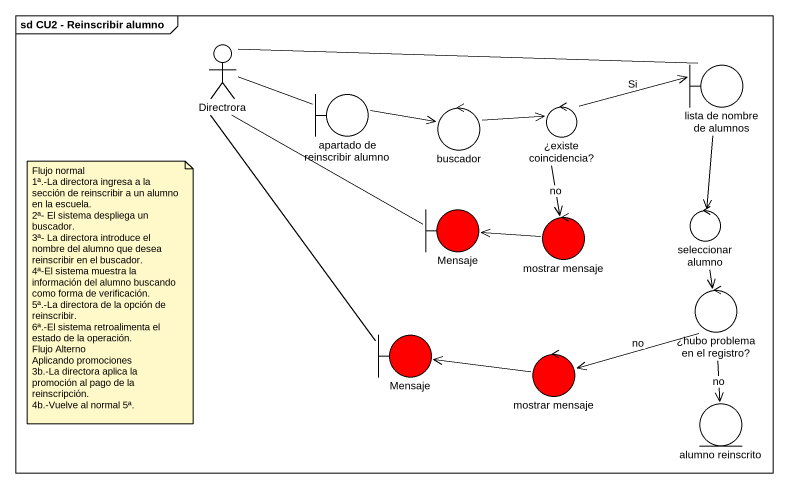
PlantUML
@startuml
mainframe sd CU2 - Reinscribir alumno
actor Directrora
boundary "lista de nombre de alumnos" as lista_de_nombre_de_alumnos
boundary "apartado de reinscribir alumno" as apartado_de_reinscribir
control buscador
control "¿existe coincidencia?" as existe_coincidencia
boundary Mensaje #FF0000
control "mostrar mensaje" as mostrar_mensaje #FF0000
control "seleccionar alumno" as seleccionar_alumno
control "¿hubo problema en el registro?" as hubo_problema_en_el_registro
boundary "Mensaje" as Mensaje_2 #FF0000
control "mostrar mensaje" as mostrar_mensaje_2 #FF0000
entity "alumno reinscrito" as alumno_reinscrito
Directrora -right- apartado_de_reinscribir
lista_de_nombre_de_alumnos -left- Directrora
lista_de_nombre_de_alumnos --> seleccionar_alumno
apartado_de_reinscribir -right-> buscador
buscador -right-> existe_coincidencia
existe_coincidencia -right-> lista_de_nombre_de_alumnos : Si
existe_coincidencia --> mostrar_mensaje : no
Mensaje -up- Directrora
mostrar_mensaje -left-> Mensaje
seleccionar_alumno --> hubo_problema_en_el_registro
hubo_problema_en_el_registro -left-> mostrar_mensaje_2 : no
hubo_problema_en_el_registro --> alumno_reinscrito : no
Mensaje_2 -up- Directrora
mostrar_mensaje_2 -left-> Mensaje_2
note as N1
  Flujo normal
  1ª.-La directora ingresa a la sección de reinscribir a un alumno en la escuela.
  2ª- El sistema despliega un buscador.
  3ª- La directora introduce el nombre del alumno que desea reinscribir en el buscador.
  4ª-El sistema muestra la información del alumno buscando como forma de verificación.
  5ª.-La directora de la opción de reinscribir.
  6ª.-El sistema retroalimenta el estado de la operación.
  Flujo Alterno
  Aplicando promociones
  3b.-La directora aplica la promoción al pago de la reinscripción.
  4b.-Vuelve al normal 5ª.
end note
@enduml
